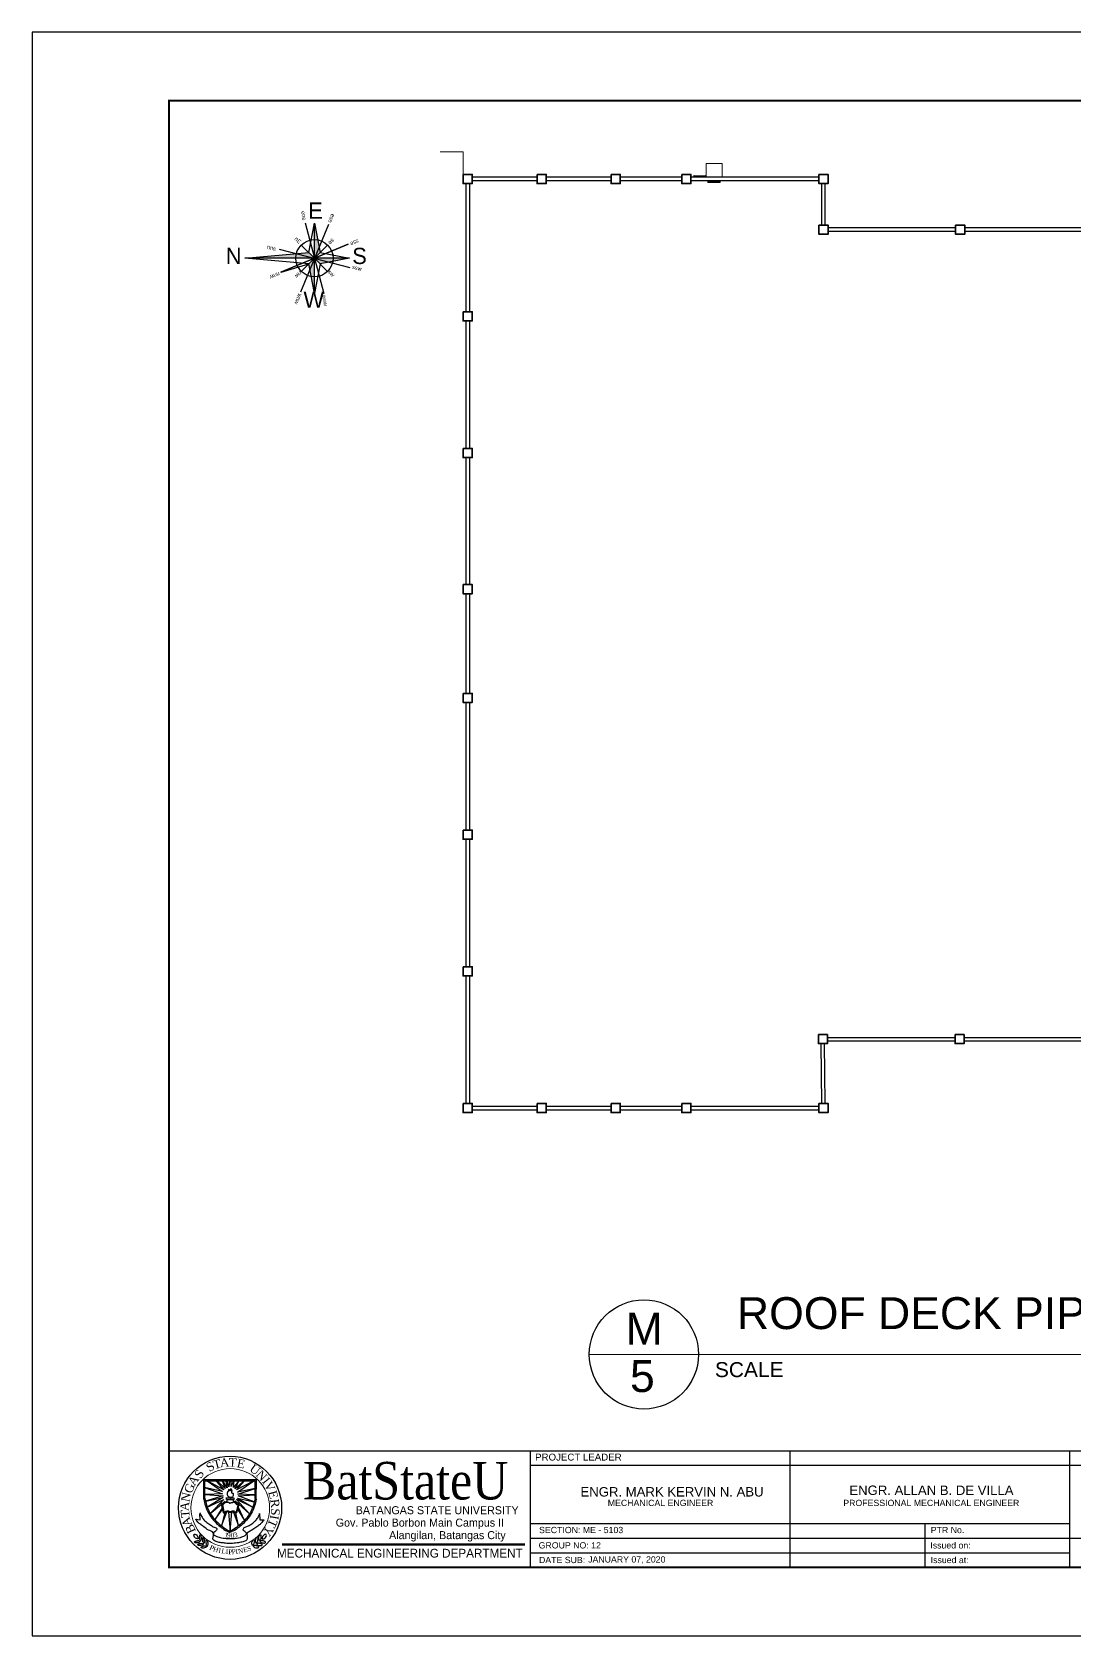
# Model space of a CAD drawing. Header units: millimetres. Extents: x 5 to 430, y 3 to 339.
# Drawn here: x 216.6 to 262.4, y 80.7 to 151.1 of the extents above; entities that cross this region are included whole.
import ezdxf
from ezdxf.enums import TextEntityAlignment as Align

# ---------------------------------------------------------------- set-up
doc = ezdxf.new("R2010")
doc.units = ezdxf.units.MM
doc.header["$MEASUREMENT"] = 0
for name, color, linetype in [('.1', 1, 'Continuous'), ('PATHS', 7, 'Continuous'), ('template', 7, 'Continuous')]:
    doc.layers.add(name, color=color, linetype=linetype)
doc.styles.add('arial', font='arial.ttf')
doc.styles.add('CGOTHIC', font='GOTHIC.TTF')
doc.styles.add('GARAMOND', font='GARA.TTF')
doc.styles.get("Standard").update_dxf_attribs({"font": 'arial.ttf'})

# ---------------------------------------------------------------- blocks, each defined once
blk = doc.blocks.new('A$C4B4E3A78')
at = {"layer": 'PATHS'}
h = blk.add_hatch(color=7, dxfattribs=at)
h.paths.add_polyline_path([(0, 0.334, -0.044061), (0.059, 0.329), (0, 0.626)])
h.paths.add_polyline_path([(0, 0), (0.103, 0.103), (0.059, 0.329, 0.044061), (0, 0.334)])
h.paths.add_polyline_path([(0.334, 0, -0.044061), (0.329, -0.059), (0.626, 0)])
h.paths.add_polyline_path([(0, 0), (0.103, -0.103), (0.329, -0.059, 0.044061), (0.334, 0)])
h.paths.add_polyline_path([(0, -0.334, -0.044061), (-0.059, -0.329), (0, -0.626)])
h.paths.add_polyline_path([(0, 0), (-0.103, -0.103), (-0.059, -0.329, 0.044061), (0, -0.334)])
h.paths.add_polyline_path([(-0.334, 0, -0.063049), (-0.324, 0.083), (-1.249, 0)])
h.paths.add_polyline_path([(-0.324, 0.083, 0.063049), (-0.334, 0), (0, 0), (-0.103, 0.103)])
at = {"layer": 'PATHS', "color": 7}
for p, q in [((0.251, 0.606), (-0.251, -0.606)), ((-0.165, 0.635), (0.165, -0.635)), ((-0.103, 0.103), (0, 0.626)), ((0, -0.626), (0, 0.626)), ((0, 0.626), (0.103, 0.103)), ((-1.249, 0), (-0.103, 0.103)), ((-0.635, 0.165), (0.635, -0.165)), ((0.606, 0.251), (-0.606, -0.251)), ((-0.606, -0.251), (0.606, 0.251)), ((0, 0), (-0.236, 0.236)), ((0, 0), (0.236, 0.236)), ((0.103, 0.103), (0.626, 0)), ((0.626, 0), (-1.249, 0)), ((-0.103, -0.103), (-1.249, 0)), ((-0.6, -0.249), (-0.103, -0.103)), ((0, 0), (-0.236, -0.236)), ((0, -0.626), (-0.103, -0.103)), ((0, 0), (0.236, -0.236)), ((0.103, -0.103), (0, -0.626)), ((0.626, 0), (0.103, -0.103))]:
    blk.add_line(p, q, dxfattribs=at)
blk.add_circle((0, 0), 0.334, dxfattribs=at)
at = {"layer": 'PATHS', "color": 7, "char_height": 0.2916, "width": 0.60625, "attachment_point": 1}
for s, insert in [('{\\fAlgerian|b0|i0|c0|p82;E}', (-0.11, 1.001)), ('{\\fAlgerian|b0|i0|c0|p82;N}', (-1.591, 0.187)), ('{\\fAlgerian|b0|i0|c0|p82;S}', (0.678, 0.187)), ('{\\fAlgerian|b0|i0|c0|p82;W}', (-0.197, -0.598))]:
    blk.add_mtext(s, dxfattribs=dict(at, insert=insert))
at = {"layer": 'PATHS', "color": 7, "char_height": 0.0729, "width": 0.15156}
for s, insert, attachment_point, rotation in [('{\\fAlgerian|b0|i0|c0|p82;ene}', (-0.242, 0.839), 7, 278.5552), ('{\\fAlgerian|b0|i0|c0|p82;ese}', (0.372, 0.775), 1, 247.5), ('{\\fAlgerian|b0|i0|c0|p82;nE}', (-0.315, 0.39), 1, 315), ('{\\fAlgerian|b0|i0|c0|p82;se}', (0.367, 0.307), 1, 225), ('{\\fAlgerian|b0|i0|c0|p82;sse}', (0.804, 0.276), 1, 202.5), ('{\\fAlgerian|b0|i0|c0|p82;nne}', (-0.84, 0.242), 1, 345.4238), ('{\\fAlgerian|b0|i0|c0|p82;nnw}', (-0.611, -0.311), 1, 202.5), ('{\\fAlgerian|b0|i0|c0|p82;nw}', (-0.217, -0.276), 1, 225), ('{\\fAlgerian|b0|i0|c0|p82;sw}', (0.284, -0.202), 1, 315), ('{\\fAlgerian|b0|i0|c0|p82;ssw}', (0.687, -0.117), 1, 345.4238), ('{\\fAlgerian|b0|i0|c0|p82;wnw}', (-0.219, -0.651), 1, 247.5), ('{\\fAlgerian|b0|i0|c0|p82;wsw}', (0.136, -0.665), 7, 278.5552)]:
    blk.add_mtext(s, dxfattribs=dict(at, insert=insert, attachment_point=attachment_point, rotation=rotation))

msp = doc.modelspace()

# ---------------------------------------------------------------- linework, layer by layer
at = {"layer": '.1', "color": 0}
msp.add_line((315.915, 151.145), (216.639, 151.145), dxfattribs=at)
at = {"color": 8, "linetype": 'Continuous', "lineweight": 20}
for p, q in [((235.564, 145.895), (234.564, 145.895)), ((235.564, 144.895), (235.564, 145.895))]:
    msp.add_line(p, q, dxfattribs=at)
at = {"color": 8, "lineweight": 9}
for p, q in [((246.234, 145.372), (246.934, 145.372)), ((246.234, 144.85), (246.234, 145.372)), ((246.934, 145.372), (246.934, 144.772)), ((245.714, 144.85), (245.694, 144.85)), ((245.694, 144.85), (245.694, 144.77)), ((245.714, 144.77), (245.714, 144.85)), ((245.964, 144.84), (245.714, 144.84)), ((245.964, 144.82), (245.714, 144.82)), ((245.964, 144.84), (246.214, 144.84)), ((245.964, 144.82), (246.214, 144.82)), ((246.214, 144.77), (246.214, 144.85)), ((246.214, 144.85), (246.234, 144.85)), ((246.234, 144.85), (246.234, 144.77)), ((246.315, 144.54), (246.315, 144.62)), ((246.335, 144.54), (246.315, 144.54)), ((246.335, 144.62), (246.335, 144.54)), ((246.585, 144.57), (246.335, 144.57)), ((246.585, 144.55), (246.335, 144.55)), ((246.585, 144.57), (246.835, 144.57)), ((246.585, 144.55), (246.835, 144.55)), ((246.835, 144.62), (246.835, 144.54)), ((246.835, 144.54), (246.855, 144.54)), ((246.855, 144.54), (246.855, 144.62))]:
    msp.add_line(p, q, dxfattribs=at)
at = {"color": 8, "lineweight": 25}
for p, q in [((235.689, 144.495), (235.689, 138.87)), ((235.839, 144.495), (235.839, 138.87)), ((238.814, 144.772), (235.964, 144.772)), ((238.814, 144.622), (235.964, 144.622)), ((242.064, 144.772), (239.214, 144.772)), ((242.064, 144.622), (239.214, 144.622)), ((245.164, 144.772), (242.464, 144.772)), ((245.164, 144.622), (242.464, 144.622)), ((251.189, 144.772), (245.564, 144.772)), ((251.189, 144.622), (245.564, 144.622)), ((251.314, 142.673), (251.314, 144.497)), ((251.464, 142.673), (251.464, 144.497)), ((257.189, 142.548), (251.589, 142.548)), ((257.189, 142.398), (251.589, 142.398)), ((263.189, 142.548), (257.589, 142.548)), ((263.189, 142.398), (257.589, 142.398)), ((235.689, 138.47), (235.689, 132.87)), ((235.839, 138.47), (235.839, 132.87)), ((235.689, 132.47), (235.689, 126.895)), ((235.839, 132.47), (235.839, 126.895)), ((235.689, 115.72), (235.689, 110.12)), ((235.839, 115.72), (235.839, 110.12)), ((235.689, 109.72), (235.689, 104.12)), ((235.839, 109.72), (235.839, 104.12)), ((251.564, 107.02), (257.164, 107.02)), ((257.564, 107.02), (263.164, 107.02)), ((251.314, 104.121), (251.289, 106.744)), ((251.464, 104.123), (251.439, 106.746)), ((251.564, 106.87), (257.164, 106.87)), ((257.564, 106.87), (263.164, 106.87)), ((235.964, 103.995), (238.814, 103.995)), ((235.964, 103.845), (238.814, 103.845)), ((239.214, 103.995), (242.064, 103.995)), ((239.214, 103.845), (242.064, 103.845)), ((242.464, 103.995), (245.164, 103.995)), ((242.464, 103.845), (245.164, 103.845)), ((245.564, 103.995), (251.189, 103.995)), ((245.564, 103.845), (251.189, 103.845))]:
    msp.add_line(p, q, dxfattribs=at)
at = {"color": 252, "lineweight": 25}
for p, q in [((235.689, 126.495), (235.689, 122.12)), ((235.839, 126.495), (235.839, 122.12)), ((235.689, 121.72), (235.689, 116.12)), ((235.839, 121.72), (235.839, 116.12))]:
    msp.add_line(p, q, dxfattribs=at)
at = {"color": 0, "linetype": 'ByBlock', "lineweight": 9}
for p, q in [((246.177, 93.107), (241.107, 93.107)), ((277.129, 93.107), (246.177, 93.107))]:
    msp.add_line(p, q, dxfattribs=at)
at = {"color": 8, "lineweight": 35}
for points in [[(235.564, 144.895), (235.964, 144.895), (235.964, 144.495), (235.564, 144.495)], [(238.814, 144.895), (239.214, 144.895), (239.214, 144.495), (238.814, 144.495)], [(242.064, 144.895), (242.464, 144.895), (242.464, 144.495), (242.064, 144.495)], [(245.164, 144.895), (245.564, 144.895), (245.564, 144.495), (245.164, 144.495)], [(251.189, 144.897), (251.589, 144.897), (251.589, 144.497), (251.189, 144.497)], [(251.189, 142.673), (251.589, 142.673), (251.589, 142.273), (251.189, 142.273)], [(257.189, 142.673), (257.589, 142.673), (257.589, 142.273), (257.189, 142.273)], [(235.564, 138.87), (235.964, 138.87), (235.964, 138.47), (235.564, 138.47)], [(235.564, 132.87), (235.964, 132.87), (235.964, 132.47), (235.564, 132.47)], [(235.564, 126.895), (235.964, 126.895), (235.964, 126.495), (235.564, 126.495)], [(235.564, 116.12), (235.964, 116.12), (235.964, 115.72), (235.564, 115.72)], [(235.564, 110.12), (235.964, 110.12), (235.964, 109.72), (235.564, 109.72)], [(251.164, 107.145), (251.564, 107.145), (251.564, 106.745), (251.164, 106.745)], [(257.164, 107.145), (257.564, 107.145), (257.564, 106.745), (257.164, 106.745)], [(235.564, 104.12), (235.964, 104.12), (235.964, 103.72), (235.564, 103.72)], [(238.814, 104.12), (239.214, 104.12), (239.214, 103.72), (238.814, 103.72)], [(242.064, 104.12), (242.464, 104.12), (242.464, 103.72), (242.064, 103.72)], [(245.164, 104.12), (245.564, 104.12), (245.564, 103.72), (245.164, 103.72)], [(251.189, 104.122), (251.589, 104.122), (251.589, 103.722), (251.189, 103.722)]]:
    msp.add_lwpolyline(points, close=True, dxfattribs=at)
at = {"color": 252, "lineweight": 35}
msp.add_lwpolyline([(235.564, 122.12), (235.964, 122.12), (235.964, 121.72), (235.564, 121.72)], close=True, dxfattribs=at)
msp.add_circle((243.505, 93.107), 2.398)
at = {"layer": 'template'}
for p, q in [((216.639, 151.145), (216.639, 80.75)), ((222.656, 88.878), (312.907, 88.878)), ((238.502, 88.879), (238.502, 83.758)), ((238.502, 88.878), (238.502, 83.758)), ((249.912, 88.879), (249.912, 83.758)), ((249.912, 88.878), (249.912, 83.758)), ((262.202, 83.758), (262.202, 88.878)), ((238.502, 88.238), (295.073, 88.238)), ((224.182, 87.622), (226.494, 87.618)), ((224.182, 86.756), (224.182, 87.622)), ((224.231, 87.559), (226.429, 87.559)), ((224.231, 86.79), (224.231, 87.559)), ((225.061, 87.162), (224.323, 87.559)), ((224.323, 87.559), (225.007, 87.086)), ((224.763, 87.559), (224.73, 87.526)), ((224.73, 87.526), (225.061, 87.162)), ((225.121, 87.216), (224.763, 87.559)), ((225.012, 87.559), (224.985, 87.559)), ((224.985, 87.559), (225.121, 87.216)), ((225.202, 87.254), (225.012, 87.559)), ((225.202, 87.559), (225.145, 87.541)), ((225.145, 87.541), (225.202, 87.254)), ((225.284, 87.298), (225.202, 87.559)), ((225.305, 87.559), (225.284, 87.298)), ((225.381, 87.559), (225.305, 87.559)), ((225.479, 87.559), (225.381, 87.303)), ((225.381, 87.303), (225.381, 87.559)), ((225.718, 87.559), (225.479, 87.265)), ((225.479, 87.265), (225.517, 87.559)), ((225.517, 87.559), (225.479, 87.559)), ((225.967, 87.559), (225.56, 87.211)), ((225.56, 87.211), (225.718, 87.559)), ((226.38, 87.559), (225.62, 87.157)), ((225.62, 87.157), (225.967, 87.559)), ((225.658, 87.054), (226.38, 87.559)), ((226.429, 86.784), (226.429, 87.559)), ((226.478, 86.756), (226.494, 87.618)), ((225.007, 87.086), (224.209, 87.26)), ((224.209, 87.26), (225.007, 86.983)), ((225.007, 86.983), (224.258, 86.951)), ((224.258, 86.951), (225.029, 86.896)), ((225.029, 86.896), (224.258, 86.662)), ((224.258, 86.662), (225.034, 86.831)), ((225.034, 86.831), (224.332, 86.4)), ((224.332, 86.4), (225.061, 86.734)), ((225.061, 86.734), (224.465, 86.125)), ((224.465, 86.125), (225.115, 86.669)), ((225.192, 86.741), (225.192, 86.641)), ((225.471, 86.729), (225.471, 86.628)), ((226.188, 86.112), (225.555, 86.685)), ((226.326, 86.395), (225.62, 86.734)), ((225.62, 86.734), (226.188, 86.112)), ((226.429, 87.222), (225.658, 87.054)), ((225.658, 86.799), (226.326, 86.395)), ((225.658, 86.799), (226.395, 86.63)), ((225.68, 86.972), (226.429, 87.222)), ((226.429, 86.94), (225.68, 86.972)), ((225.691, 86.896), (226.429, 86.94)), ((226.395, 86.63), (225.691, 86.896)), ((224.019, 85.839), (224.008, 86.115)), ((224.98, 86.365), (224.668, 85.85)), ((224.668, 85.85), (224.991, 86.284)), ((224.946, 86.527), (225.023, 86.171)), ((224.95, 85.586), (225.197, 86.202)), ((225.105, 86.148), (224.95, 85.586)), ((225.006, 86.519), (225.064, 86.189)), ((225.262, 86.186), (225.33, 85.348)), ((225.33, 85.348), (225.414, 86.191)), ((225.484, 86.186), (225.703, 85.581)), ((225.703, 85.581), (225.582, 86.154)), ((225.681, 86.49), (225.6, 86.183)), ((225.632, 86.166), (225.727, 86.529)), ((225.664, 86.316), (225.967, 85.823)), ((225.967, 85.823), (225.696, 86.387)), ((226.627, 86.117), (226.638, 85.846)), ((223.835, 85.877), (224.019, 85.839)), ((226.638, 85.846), (226.819, 85.852)), ((238.502, 85.688), (262.202, 85.688)), ((255.836, 85.688), (255.836, 83.758)), ((238.502, 85.045), (273.978, 85.045)), ((238.502, 84.401), (248.836, 84.401)), ((238.502, 84.401), (262.202, 84.401)), ((249.912, 84.401), (260.246, 84.401)), ((216.639, 80.75), (315.915, 80.75))]:
    msp.add_line(p, q, dxfattribs=at)
at = {"layer": 'template', "linetype": 'Continuous', "ltscale": 0.5}
msp.add_line((249.912, 88.878), (249.912, 83.758), dxfattribs=at)
at = {"layer": 'template', "linetype": 'Continuous', "lineweight": 50}
msp.add_line((227.62, 84.766), (238.281, 84.766), dxfattribs=at)
at = {"layer": 'template', "linetype": 'Continuous', "const_width": 0.0853}
msp.add_lwpolyline([(222.656, 83.758), (312.907, 83.758), (312.907, 148.137), (222.656, 148.137)], close=True, dxfattribs=at)
at = {"layer": 'template'}
msp.add_circle((225.334, 86.373), 2.263, dxfattribs=at)
at = {"layer": 'template', "lineweight": 20}
for centre, radius in [((225.334, 86.373), 2.263), ((225.342, 86.366), 1.728)]:
    msp.add_circle(centre, radius, dxfattribs=at)
at = {"layer": 'template'}
for points in [[(224.182, 86.756), (224.253, 86.455), (224.399, 86.119), (224.6, 85.837), (225.001, 85.474), (225.273, 85.316), (225.327, 85.3)], [(224.231, 86.79), (224.302, 86.49), (224.448, 86.154), (224.649, 85.872), (225.05, 85.508), (225.322, 85.351), (225.376, 85.335)], [(224.946, 86.527), (224.945, 86.565), (225.002, 86.574), (225.064, 86.597), (225.139, 86.635), (225.192, 86.641), (225.192, 86.664)], [(226.429, 86.79), (226.358, 86.49), (226.212, 86.154), (226.011, 85.872), (225.61, 85.508), (225.338, 85.351), (225.284, 85.335)], [(226.478, 86.756), (226.407, 86.455), (226.261, 86.119), (226.06, 85.837), (225.659, 85.474), (225.387, 85.316), (225.333, 85.3)], [(225.726, 86.525), (225.713, 86.568), (225.652, 86.554), (225.618, 86.571), (225.592, 86.603), (225.554, 86.626), (225.522, 86.649), (225.471, 86.649)], [(225.023, 86.171), (225.072, 86.136), (225.125, 86.148), (225.159, 86.185), (225.197, 86.202), (225.249, 86.202), (225.29, 86.194), (225.33, 86.174), (225.397, 86.188), (225.438, 86.2), (225.484, 86.186), (225.582, 86.154), (225.632, 86.166)], [(225.064, 86.189), (225.119, 86.189), (225.127, 86.212), (225.165, 86.232), (225.229, 86.247), (225.29, 86.218), (225.328, 86.212), (225.377, 86.215), (225.415, 86.232), (225.47, 86.238), (225.505, 86.235), (225.536, 86.212), (225.554, 86.197), (225.6, 86.183)], [(223.917, 85.008), (223.808, 85.047), (223.757, 85.125), (223.751, 85.201), (223.761, 85.214), (223.827, 85.208), (223.894, 85.148), (223.92, 85.089), (223.928, 85.034), (223.928, 85.006), (223.922, 85.006), (223.907, 85.021), (223.905, 85.021)], [(224.05, 84.933), (224.077, 85.006), (224.07, 85.095), (224.053, 85.147), (224.015, 85.181), (223.998, 85.178), (223.984, 85.129), (223.981, 85.085), (223.988, 85.033), (223.988, 85.012), (224.008, 84.978), (224.05, 84.937), (224.057, 84.937)], [(226.615, 84.938), (226.591, 85.011), (226.602, 85.1), (226.621, 85.151), (226.66, 85.184), (226.677, 85.18), (226.689, 85.131), (226.691, 85.086), (226.682, 85.035), (226.681, 85.014), (226.659, 84.981), (226.616, 84.941), (226.609, 84.941)], [(226.752, 85.007), (226.862, 85.041), (226.916, 85.117), (226.925, 85.193), (226.916, 85.206), (226.849, 85.203), (226.78, 85.145), (226.752, 85.088), (226.741, 85.033), (226.74, 85.006), (226.747, 85.005), (226.762, 85.019), (226.763, 85.019)], [(224.022, 84.897), (223.961, 84.85), (223.873, 84.832), (223.819, 84.834), (223.775, 84.86), (223.773, 84.878), (223.816, 84.905), (223.858, 84.921), (223.909, 84.928), (223.929, 84.934), (223.968, 84.924), (224.019, 84.896), (224.021, 84.889)], [(224.161, 84.778), (224.099, 84.732), (224.011, 84.713), (223.957, 84.715), (223.913, 84.742), (223.912, 84.759), (223.954, 84.786), (223.996, 84.802), (224.047, 84.81), (224.067, 84.816), (224.106, 84.805), (224.157, 84.777), (224.159, 84.771)], [(224.312, 84.671), (224.25, 84.624), (224.162, 84.606), (224.108, 84.608), (224.064, 84.635), (224.063, 84.652), (224.105, 84.679), (224.147, 84.695), (224.199, 84.703), (224.218, 84.708), (224.257, 84.698), (224.309, 84.67), (224.31, 84.664)], [(224.188, 84.815), (224.215, 84.887), (224.209, 84.976), (224.191, 85.028), (224.153, 85.062), (224.136, 85.059), (224.122, 85.011), (224.119, 84.966), (224.126, 84.915), (224.126, 84.894), (224.147, 84.859), (224.188, 84.818), (224.195, 84.818)], [(224.339, 84.708), (224.367, 84.78), (224.36, 84.869), (224.343, 84.921), (224.305, 84.955), (224.287, 84.952), (224.274, 84.904), (224.27, 84.859), (224.277, 84.807), (224.277, 84.787), (224.298, 84.752), (224.339, 84.711), (224.346, 84.711)], [(226.317, 84.724), (226.292, 84.797), (226.303, 84.887), (226.322, 84.937), (226.362, 84.97), (226.379, 84.966), (226.39, 84.917), (226.392, 84.873), (226.383, 84.821), (226.382, 84.801), (226.36, 84.767), (226.317, 84.728), (226.31, 84.728)], [(226.343, 84.687), (226.402, 84.637), (226.489, 84.615), (226.544, 84.615), (226.588, 84.64), (226.591, 84.657), (226.549, 84.686), (226.508, 84.703), (226.457, 84.713), (226.437, 84.72), (226.398, 84.711), (226.346, 84.686), (226.344, 84.679)], [(226.472, 84.825), (226.448, 84.898), (226.459, 84.987), (226.478, 85.038), (226.517, 85.071), (226.534, 85.067), (226.546, 85.018), (226.548, 84.973), (226.539, 84.922), (226.538, 84.901), (226.516, 84.868), (226.473, 84.828), (226.466, 84.829)], [(226.498, 84.787), (226.558, 84.738), (226.645, 84.716), (226.699, 84.716), (226.744, 84.741), (226.746, 84.758), (226.705, 84.787), (226.664, 84.804), (226.613, 84.814), (226.593, 84.821), (226.554, 84.812), (226.501, 84.786), (226.499, 84.78)], [(226.641, 84.9), (226.701, 84.851), (226.788, 84.829), (226.842, 84.828), (226.887, 84.853), (226.889, 84.871), (226.848, 84.899), (226.807, 84.917), (226.756, 84.927), (226.736, 84.933), (226.697, 84.925), (226.644, 84.899), (226.642, 84.893)]]:
    msp.add_spline(points, degree=3, dxfattribs=at)
for points, end_tangent in [([(225.006, 86.519), (225.081, 86.56), (225.133, 86.606), (225.185, 86.621), (225.238, 86.626), (225.29, 86.606), (225.31, 86.58), (225.33, 86.566), (225.359, 86.592), (225.426, 86.606), (225.49, 86.618), (225.56, 86.586), (225.606, 86.539), (225.664, 86.519), (225.681, 86.528), (225.681, 86.49)], (0, -1)), ([(225.178, 86.811), (225.266, 86.806), (225.357, 86.803), (225.418, 86.804), (225.472, 86.81), (225.502, 86.807), (225.504, 86.779), (225.504, 86.755), (225.493, 86.733), (225.468, 86.729), (225.417, 86.725), (225.329, 86.725), (225.225, 86.722), (225.198, 86.738), (225.168, 86.757), (225.177, 86.812), (225.177, 86.818)], (-1, 0))]:
    msp.add_spline(points, degree=3, dxfattribs=dict(at, end_tangent=end_tangent))
at = {"layer": 'template', "start_tangent": (-1, 0)}
msp.add_spline([(225.323, 86.831), (225.255, 86.868), (225.219, 86.924), (225.219, 86.987), (225.219, 87.035), (225.233, 87.06), (225.248, 87.108), (225.269, 87.103), (225.276, 87.151), (225.291, 87.187), (225.31, 87.161), (225.347, 87.127), (225.376, 87.127), (225.374, 87.166), (225.361, 87.201), (225.363, 87.213), (225.398, 87.183), (225.398, 87.155), (225.404, 87.129), (225.404, 87.1), (225.393, 87.055), (225.419, 87.015), (225.452, 87.016), (225.472, 86.963), (225.466, 86.92), (225.435, 86.861), (225.405, 86.836), (225.368, 86.828), (225.322, 86.828), (225.325, 86.828)], degree=3, dxfattribs=at)
at = {"layer": 'template'}
for points, knots in [([(224.025, 86.143), (223.974, 86.143), (224.097, 85.98), (224.155, 85.867), (224.31, 85.729), (224.485, 85.626), (224.599, 85.511), (224.782, 85.481), (224.739, 85.389), (224.691, 85.339), (224.628, 85.3), (224.579, 85.202), (224.733, 85.115), (224.91, 85.064), (225.128, 85.026), (225.308, 85.028), (225.519, 85.025), (225.753, 85.053), (225.948, 85.132), (226.055, 85.195), (226.055, 85.263), (225.998, 85.305), (225.961, 85.356), (225.895, 85.39), (225.915, 85.459), (225.976, 85.531), (226.113, 85.553), (226.257, 85.655), (226.393, 85.748), (226.495, 85.852), (226.558, 85.946), (226.614, 86.015), (226.627, 86.105), (226.627, 86.117)], [0, 0, 0, 0, 0.050157, 0.09733, 0.169415, 0.238469, 0.297382, 0.34519, 0.361609, 0.384753, 0.415402, 0.43521, 0.480082, 0.549086, 0.637593, 0.692397, 0.728181, 0.847546, 0.920378, 0.94488, 0.959291, 0.979722, 1.010309, 1.023969, 1.046254, 1.066064, 1.119081, 1.173808, 1.241086, 1.282544, 1.318293, 1.350594, 1.379885, 1.379885, 1.379885, 1.379885]), ([(224.008, 86.137), (224.013, 86.143), (224.021, 86.146), (224.034, 86.146), (224.036, 86.146)], [3.04846765, 3.04846765, 3.04846765, 3.04846765, 3.05886904, 3.06079098, 3.06079098, 3.06079098, 3.06079098]), ([(226.819, 85.852), (226.823, 85.852), (226.847, 85.848), (226.709, 85.719), (226.625, 85.608), (226.453, 85.512), (226.294, 85.405), (226.178, 85.312), (226.052, 85.271), (226.078, 85.14), (226.109, 85.036), (226.035, 84.909), (225.883, 84.88), (225.686, 84.829), (225.443, 84.81), (225.205, 84.805), (224.994, 84.837), (224.808, 84.857), (224.673, 84.905), (224.6, 84.96), (224.574, 85.009), (224.595, 85.098), (224.614, 85.186), (224.584, 85.337), (224.369, 85.381), (224.205, 85.52), (224.052, 85.638), (223.922, 85.728), (223.877, 85.815), (223.806, 85.882), (223.834, 85.879), (223.863, 85.871)], [1.525096, 1.525096, 1.525096, 1.525096, 1.532073, 1.584612, 1.633558, 1.698069, 1.768711, 1.823631, 1.856154, 1.874433, 1.942755, 1.959564, 2.013837, 2.081716, 2.168665, 2.253261, 2.318126, 2.380396, 2.439479, 2.4572, 2.470092, 2.492272, 2.543518, 2.560297, 2.639259, 2.721631, 2.780104, 2.832648, 2.871086, 2.885372, 2.911145, 2.911145, 2.911145, 2.911145]), ([(225.303, 85.681), (225.315, 85.679), (225.336, 85.675), (225.352, 85.677), (225.363, 85.68)], [0, 0, 0, 0, 0.01145534, 0.02007474, 0.02007474, 0.02007474, 0.02007474]), ([(225.303, 85.66), (225.315, 85.658), (225.336, 85.655), (225.352, 85.656), (225.363, 85.66)], [0, 0, 0, 0, 0.01145534, 0.02007474, 0.02007474, 0.02007474, 0.02007474]), ([(225.309, 85.611), (225.319, 85.613), (225.336, 85.615), (225.349, 85.614), (225.356, 85.612)], [0.00178548, 0.00178548, 0.00178548, 0.00178548, 0.01145534, 0.01823656, 0.01823656, 0.01823656, 0.01823656]), ([(225.31, 85.591), (225.32, 85.592), (225.336, 85.594), (225.348, 85.594), (225.354, 85.592)], [0.00231179, 0.00231179, 0.00231179, 0.00231179, 0.01145534, 0.0176246, 0.0176246, 0.0176246, 0.0176246])]:
    msp.add_open_spline(points, degree=3, knots=knots, dxfattribs=at)

# ---------------------------------------------------------------- block references
at = {"layer": 'PATHS', "linetype": 'Continuous', "xscale": 2.448166817373462, "yscale": 2.448166817373462, "zscale": 2.448166817373462}
msp.add_blockref('A$C4B4E3A78', (229.039, 141.22), dxfattribs=at)

# ---------------------------------------------------------------- texts
at = {"color": 0, "linetype": 'ByBlock', "lineweight": 9}
for s, height, p in [('ROOF DECK PIPING LAYOUT', 1.4, (247.59, 94.217)), ('M', 1.4, (242.699, 93.532)), ('5', 1.4, (242.892, 91.454)), ('SCALE                                                                                                  1:400', 0.657637, (246.621, 92.109))]:
    msp.add_text(s, height=height, dxfattribs=at).set_placement(p)
at = {"layer": 'template', "style": 'arial'}
for s, height, p in [('PROJECT LEADER', 0.30409, (238.726, 88.446)), ('ENGR. ALLAN B. DE VILLA', 0.41257, (252.524, 86.937)), ('ENGR. MARK KERVIN N. ABU', 0.41257, (240.72, 86.869)), ('MECHANICAL ENGINEER', 0.27505, (241.917, 86.449)), ('PROFESSIONAL MECHANICAL ENGINEER', 0.27505, (252.258, 86.449)), ('SECTION: ME - 5103', 0.27505, (238.9, 85.261)), ('PTR No.', 0.275, (256.098, 85.261)), ('GROUP NO: 12', 0.27505, (238.882, 84.588)), ('Issued on:', 0.275, (256.079, 84.588)), ('DATE SUB:', 0.275, (238.897, 83.945)), ('JANUARY 07, 2020', 0.27505, (241.054, 83.971)), ('Issued at:', 0.275, (256.095, 83.945))]:
    msp.add_text(s, height=height, dxfattribs=at).set_placement(p)
at = {"layer": 'template', "width": 1}
for s, height, style, p in [('BatStateU', 1.6503, 'GARAMOND', (233.04, 86.739)), ('Gov. Pablo Borbon Main Campus II', 0.35128, 'CGOTHIC', (233.667, 85.547)), ('BATANGAS STATE UNIVERSITY', 0.35128, 'CGOTHIC', (234.426, 86.092)), ('Alangilan, Batangas City', 0.35128, 'CGOTHIC', (234.875, 84.998))]:
    msp.add_text(s, height=height, dxfattribs=dict(at, style=style)).set_placement(p, align=Align.CENTER)
at = {"layer": 'template', "attachment_point": 1}
for s, insert, char_height, width, rotation in [('{\\fTimes New Roman|b0|i0|c0|p18;S}', (223.73, 87.837), 0.37713, 29.67394, 56.11039), ('{\\fTimes New Roman|b0|i0|c0|p18;S}', (224.229, 88.252), 0.37713, 29.67394, 33.23179), ('{\\fTimes New Roman|b0|i0|c0|p18;T}', (224.545, 88.429), 0.37713, 29.67394, 14.44799), ('{\\fTimes New Roman|b0|i0|c0|p18;A}', (224.868, 88.526), 0.37713, 29.67394, 5.71852), ('{\\fTimes New Roman|b0|i0|c0|p18;T}', (225.284, 88.561), 0.37713, 0.3193, 356.81503), ('{\\fTimes New Roman|b0|i0|c0|p18;E}', (225.681, 88.532), 0.37713, 29.67394, 348.69045), ('{\\fTimes New Roman|b0|i0|c0|p18;U}', (226.373, 88.323), 0.37713, 29.67394, 323.50126), ('{\\fTimes New Roman|b0|i0|c0|p18;N}', (226.709, 88.066), 0.37713, 29.67394, 314.13564), ('{\\fTimes New Roman|b0|i0|c0|p18;G}', (223.29, 87.124), 0.37713, 29.67394, 65.93474), ('{\\fTimes New Roman|b0|i0|c0|p18;A}', (223.455, 87.51), 0.37713, 29.67394, 56.11039), ('{\\fTimes New Roman|b0|i0|c0|p18;I}', (227.009, 87.752), 0.37713, 29.67394, 308.6454), ('{\\fTimes New Roman|b0|i0|c0|p18;V}', (227.141, 87.583), 0.37713, 29.67394, 298.20017), ('{\\fTimes New Roman|b0|i0|c0|p18;A}', (223.136, 86.251), 0.37713, 29.67394, 85.53705), ('{\\fTimes New Roman|b0|i0|c0|p18;N}', (223.167, 86.685), 0.37713, 29.67394, 77.56161), ('{\\fTimes New Roman|b0|i0|c0|p18;E}', (227.365, 87.171), 0.37713, 29.67394, 285.47868), ('{\\fTimes New Roman|b0|i0|c0|p18;R}', (227.473, 86.78), 0.37713, 29.67394, 276.19955), ('{\\fTimes New Roman|b0|i0|c0|p18;T}', (223.187, 85.93), 0.37713, 29.67394, 94.26652), ('{\\fTimes New Roman|b0|i0|c0|p18;A}', (223.321, 85.497), 0.37713, 29.67394, 110.36673), ('{\\fTimes New Roman|b0|i0|c0|p18;I}', (227.479, 86.012), 0.37713, 29.67394, 259.8108), ('{\\fTimes New Roman|b0|i0|c0|p18;S}', (227.521, 86.338), 0.37713, 29.67394, 266.05857), ('{\\fTimes New Roman|b0|i0|c0|p18;B}', (223.502, 85.191), 0.37713, 29.67394, 115.18408), ('{\\fTimes New Roman|b0|i0|c0|p18;1}', (225.12, 85.296), 0.21119, 29.67394, 350.69674), ('{\\fTimes New Roman|b0|i0|c0|p18;9}', (225.201, 85.275), 0.21119, 29.67394, 359.89652), ('{\\fTimes New Roman|b0|i0|c0|p18;0}', (225.358, 85.27), 0.21119, 29.67394, 359.89652), ('{\\fTimes New Roman|b0|i0|c0|p18;3}', (225.472, 85.273), 0.21119, 29.67394, 14.57269), ('{\\fTimes New Roman|b0|i0|c0|p18;Y}', (227.282, 85.416), 0.37713, 29.67394, 237.49398), ('{\\fTimes New Roman|b0|i0|c0|p18;T}', (227.432, 85.768), 0.37713, 29.67394, 245.97799), ('{\\fTimes New Roman|b0|i0|c0|p18;P}', (224.498, 84.752), 0.21119, 29.67394, 333.24497), ('{\\fTimes New Roman|b0|i0|c0|p18;P}', (224.504, 84.752), 0.21119, 29.67394, 333.24497), ('{\\fTimes New Roman|b0|i0|c0|p18;H}', (224.63, 84.678), 0.21119, 29.67394, 342.36893), ('{\\fTimes New Roman|b0|i0|c0|p18;I}', (224.845, 84.608), 0.21119, 29.67394, 350.74463), ('{\\fTimes New Roman|b0|i0|c0|p18;L}', (224.975, 84.589), 0.21119, 29.67394, 350.69674), ('{\\fTimes New Roman|b0|i0|c0|p18;I}', (225.151, 84.556), 0.21119, 29.67394, 357.83253), ('{\\fTimes New Roman|b0|i0|c0|p18;P}', (225.257, 84.546), 0.21119, 29.67394, 359.89652), ('{\\fTimes New Roman|b0|i0|c0|p18;P}', (225.391, 84.539), 0.21119, 29.67394, 7.51618), ('{\\fTimes New Roman|b0|i0|c0|p18;I}', (225.552, 84.547), 0.21119, 29.67394, 9.03911), ('{\\fTimes New Roman|b0|i0|c0|p18;N}', (225.661, 84.556), 0.21119, 29.67394, 12.92447), ('{\\fTimes New Roman|b0|i0|c0|p18;E}', (225.884, 84.612), 0.21119, 29.67394, 14.57269), ('{\\fTimes New Roman|b0|i0|c0|p18;S}', (226.063, 84.664), 0.21119, 29.67394, 14.57269)]:
    msp.add_mtext(s, dxfattribs=dict(at, insert=insert, char_height=char_height, width=width, rotation=rotation))
at = {"layer": 'template', "linetype": 'Continuous', "lineweight": 0, "insert": (227.395, 84.573), "char_height": 0.38403, "width": 12.18966, "attachment_point": 1}
msp.add_mtext('{\\fCentury Gothic|b0|i0|c0|p34;\\C7;MECHANICAL ENGINEERING DEPARTMENT}', dxfattribs=at)

doc.saveas('drawing.dxf')
